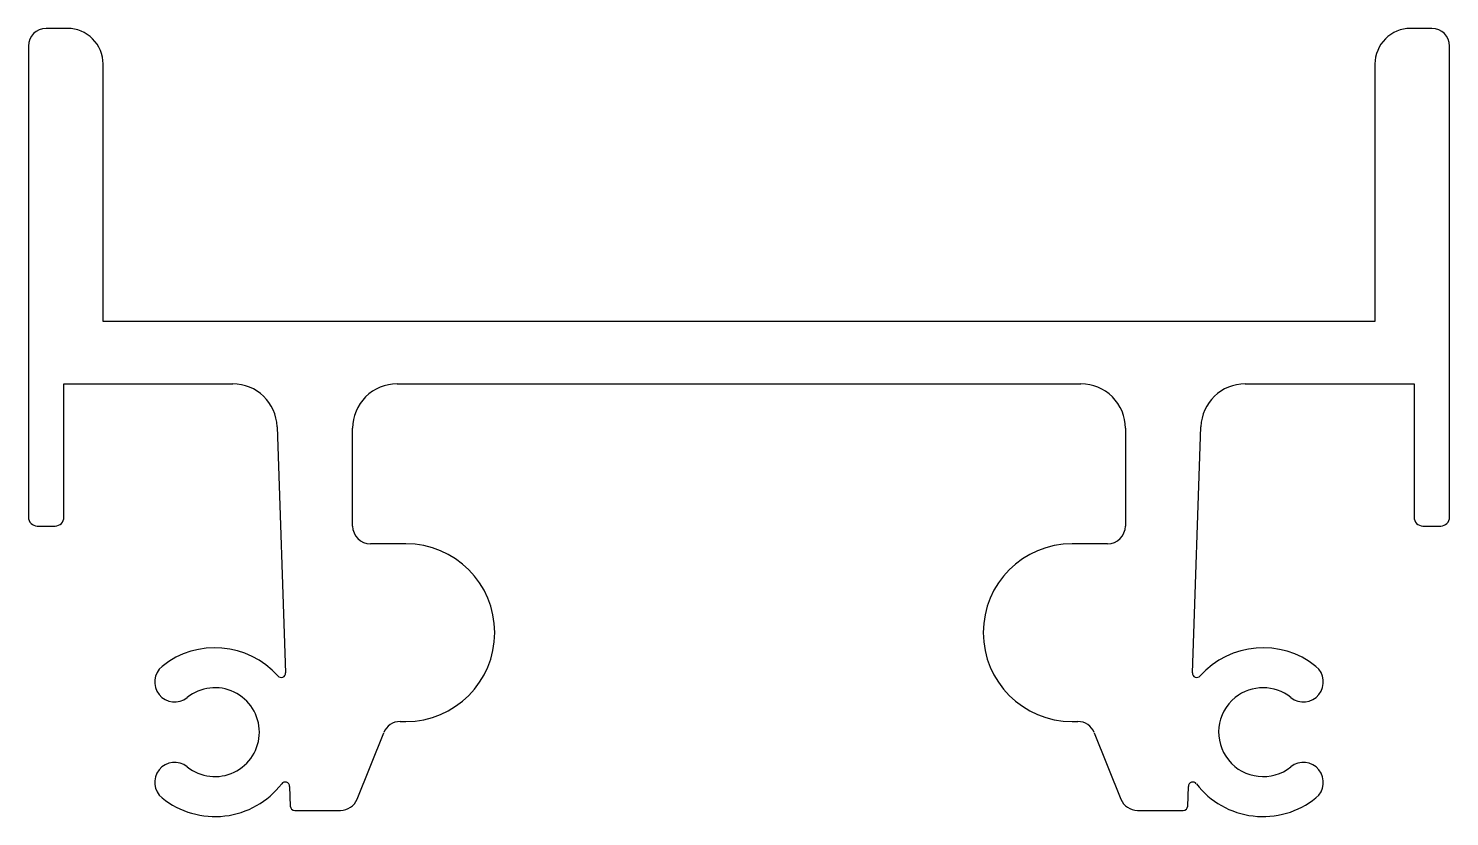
# Model space of a CAD drawing. Extents: x 623.2 to 703.2, y 546.7 to 591.1.
import ezdxf

# ---------------------------------------------------------------- set-up
doc = ezdxf.new("R2010")
doc.units = 0
doc.layers.get('0').update_dxf_attribs({"linetype": 'CONTINUOUS'})

msp = doc.modelspace()

# ---------------------------------------------------------------- linework, layer by layer
for p, q in [((625.407, 591.092), (624.207, 591.092)), ((702.207, 591.092), (701.007, 591.092)), ((623.207, 590.092), (623.207, 563.592)), ((703.207, 563.592), (703.207, 590.092)), ((627.407, 574.592), (627.407, 589.092)), ((699.007, 589.092), (699.007, 574.592)), ((699.007, 574.592), (627.407, 574.592)), ((625.207, 571.092), (634.704, 571.092)), ((625.207, 563.592), (625.207, 571.092)), ((643.957, 571.092), (682.457, 571.092)), ((691.709, 571.092), (701.207, 571.092)), ((701.207, 571.092), (701.207, 563.592)), ((637.203, 568.679), (637.686, 554.831)), ((641.457, 563.092), (641.457, 568.592)), ((684.957, 568.592), (684.957, 563.092)), ((688.727, 554.831), (689.21, 568.679)), ((623.707, 563.092), (624.707, 563.092)), ((701.707, 563.092), (702.707, 563.092)), ((644.457, 562.092), (642.457, 562.092)), ((683.957, 562.092), (681.957, 562.092)), ((644.134, 552.092), (644.457, 552.092)), ((681.957, 552.092), (682.28, 552.092)), ((641.708, 547.721), (643.205, 551.463)), ((683.208, 551.463), (684.705, 547.721)), ((637.91, 548.439), (637.948, 547.333)), ((688.465, 547.333), (688.504, 548.439)), ((638.198, 547.092), (640.78, 547.092)), ((685.634, 547.092), (688.215, 547.092))]:
    msp.add_line(p, q)
for centre, radius, start, end in [((624.207, 590.092), 1, 90.02373, 179.97627), ((625.407, 589.092), 2, 359.99948, 90.00052), ((701.007, 589.092), 2, 89.99948, 180.00052), ((702.206, 590.092), 1, 0.02372, 89.97628), ((634.704, 568.592), 2.5, 1.99953, 90.00047), ((643.957, 568.592), 2.5, 89.99948, 180.00052), ((682.457, 568.592), 2.5, 359.99948, 90.00052), ((691.709, 568.592), 2.5, 89.99953, 178.00047), ((623.707, 563.592), 0.5, 180.02372, 269.97628), ((624.706, 563.592), 0.5, 270.02372, 359.97628), ((701.707, 563.592), 0.5, 180.02372, 269.97628), ((702.706, 563.592), 0.5, 270.02372, 359.97628), ((642.457, 563.092), 1, 180, 270), ((683.957, 563.092), 1, 270, 0), ((644.457, 557.092), 5, 270, 90), ((681.957, 557.092), 5, 90, 270), ((633.707, 551.492), 4.75, 41.75595, 128.8032), ((692.707, 551.492), 4.75, 51.1968, 138.24405), ((631.436, 554.317), 1.125, 128.82625, 218.7788), ((637.437, 554.822), 0.25, 221.75595, 2), ((688.977, 554.822), 0.25, 178, 318.24405), ((694.978, 554.317), 1.125, 231.2085, 51.18645), ((631.435, 554.318), 1.125, 218.82625, 308.7788), ((633.707, 551.492), 2.5, 359.9985, 128.80403), ((692.707, 551.491), 2.501, 51.2091, 128.7909), ((692.707, 551.492), 2.5, 128.81355, 308.7915), ((644.134, 551.092), 1, 90, 158.19859), ((682.28, 551.092), 1, 21.80141, 90), ((633.707, 551.492), 2.5, 231.19597, 0.0015), ((631.435, 548.666), 1.125, 51.2212, 141.17375), ((694.978, 548.667), 1.125, 308.81355, 128.7915), ((631.436, 548.667), 1.125, 141.2212, 231.17375), ((633.707, 551.492), 4.75, 231.1967, 322.24412), ((637.66, 548.431), 0.25, 2, 142.24412), ((688.753, 548.431), 0.25, 37.75588, 178), ((692.707, 551.492), 4.75, 217.75588, 308.8033), ((638.198, 547.342), 0.25, 182, 270), ((640.78, 548.092), 1, 270, 338.19859), ((685.634, 548.092), 1, 201.80141, 270), ((688.215, 547.342), 0.25, 270, 358)]:
    msp.add_arc(centre, radius, start, end)

doc.saveas('drawing.dxf')
